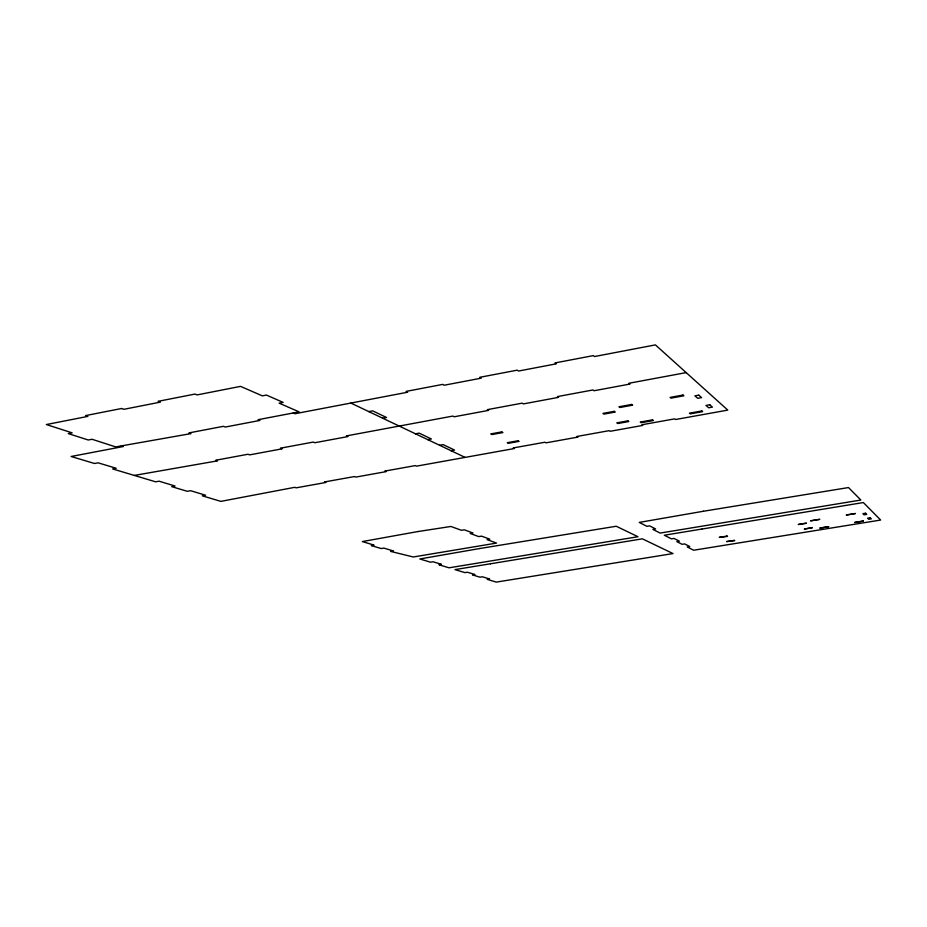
<?xml version="1.0" encoding="UTF-8"?>
<svg xmlns="http://www.w3.org/2000/svg" width="927" height="927" viewBox="0 0 927 927"><rect width="100%" height="100%" fill="white"/><g stroke="black" fill="none" stroke-linecap="round" stroke-linejoin="round"><path stroke-width="1.39" d="M368.795 411.6L372.689 410.858L386.513 417.486L382.677 418.204M134.288 475.424L217.509 460.846L215.759 460.244L247.949 454.253L249.653 454.867L282.098 448.83L280.452 448.193L313.268 442.075L314.856 442.724L347.938 436.571L346.397 435.91L452.851 416.072L454.195 416.779L488.645 410.371L487.359 409.641L522.214 403.152L523.431 403.894L558.575 397.347L557.417 396.594L592.967 389.966L594.068 390.742L629.908 384.068L628.888 383.268L686.165 372.608M415.505 433.813L419.189 433.129L431.379 438.969L427.753 439.63M439.583 445.261L443.164 444.612L454.554 450.07L451.032 450.707M121.298 445.841L123.361 446.513L71.112 456.49L94.519 463.5L98.111 462.828L116.188 468.274L112.654 468.935L155.62 481.82L159.038 481.194L175.064 486.026L171.704 486.64L187.254 491.298L190.568 490.696L205.585 495.227L202.306 495.818L220.869 501.38L294.693 487.324L296.165 487.822L325.864 482.48L324.438 481.959L354.462 476.548L355.841 477.081L386.072 471.634L384.74 471.101L415.284 465.597L416.571 466.142L514.369 448.529L513.245 447.938L544.949 442.237L546.015 442.839L577.95 437.08L576.942 436.466L609.224 430.649L610.175 431.287L642.701 425.423L641.797 424.786L674.671 418.865L675.516 419.514L727.788 410.105L655.412 344.89L594.474 356.536L593.303 355.62L555.053 362.932L556.304 363.824L518.541 371.032L517.22 370.163L479.78 377.312L481.183 378.17L444.218 385.226L442.747 384.392L406.096 391.403L407.637 392.214L294.96 413.732L293.199 412.978M350.835 403.06L465.122 457.405M121.646 408.494L85.574 415.597L87.868 416.385L46.35 424.543L72.132 432.851L68.285 433.604L88.25 440.001L92.04 439.271L115.713 446.907L190.95 433.604L189.004 432.897L223.384 426.327L225.261 427.046L259.931 420.429L258.112 419.688L299.085 411.855L279.131 403.164L283.141 402.388L266.408 395.064L262.329 395.852L240.545 386.374L197.092 394.914L195.006 394.068L158.123 401.321L160.278 402.144L123.882 409.305L121.646 408.494M631.669 404.45L618.946 406.779L619.943 407.498L632.631 405.169L631.669 404.45M682.99 395.041L670.094 397.416L670.986 398.147L683.871 395.783L682.99 395.041M698.773 395.157L694.902 395.864L697.73 398.309L701.577 397.602L698.773 395.157M501.692 431.912L490.754 433.917L491.959 434.554L502.886 432.561L501.692 431.912M614.253 411.345L602.967 413.407L603.975 414.102L615.25 412.04L614.253 411.345M709.758 404.763L705.98 405.447L708.668 407.776L712.411 407.092L709.758 404.763M517.973 440.765L507.289 442.7L508.436 443.303L519.097 441.379L517.973 440.765M627.846 420.87L616.826 422.863L617.788 423.523L628.784 421.53L627.846 420.87M652.504 419.861L640.279 422.063L641.194 422.724L653.396 420.522L652.504 419.861M701.82 410.951L689.433 413.187L690.256 413.871L702.631 411.634L701.82 410.951M418.019 531.53L362.33 541.565L374.079 545.122L371.321 545.586L381.148 548.541L383.871 548.089L393.407 550.974L390.719 551.426L413.268 556.988L496.536 543.083L487.092 539.63L489.815 539.178L481.519 536.142L478.761 536.606L470.221 533.488L473.013 533.025L464.276 529.815L461.449 530.302L450.916 526.466L418.019 531.53M479.78 548.517L419.815 558.969L430.522 562.202L433.083 561.785L441.461 564.323L438.911 564.752L449.05 567.811L637.996 536.721L616.235 526.246L479.78 548.517M703.466 511.24L639.259 522.411L646.907 526.316L649.63 525.864L655.586 528.935L652.886 529.387L660.117 533.071L860.859 500.035L848.518 487.556L703.466 511.24M490.406 563.79L454.972 569.607L464.937 572.619L467.393 572.226L474.96 574.52L472.527 574.925L479.954 577.173L482.364 576.779L489.595 578.981L487.22 579.363L496.258 582.11L673.014 553.57L642.388 538.83L490.406 563.79M701.924 529.05L664.323 535.227L671.415 538.854L674.022 538.436L679.387 541.194L676.814 541.623L682.087 544.311L684.636 543.906L689.769 546.548L687.243 546.953L693.663 550.232L880.65 520.047L863.35 502.55L701.924 529.05M819.63 519.352L810.743 520.8L819.63 519.352M855.389 513.523L846.421 514.995L855.389 513.523M865.563 513.222L862.875 513.662L864.057 514.809L866.745 514.369L865.563 513.222M727 536.096L719.248 537.359L727.521 536.409L727 536.096M806.328 523.199L798.402 524.485L806.328 523.199M870.198 517.764L867.556 518.193L868.703 519.294L871.334 518.877L870.198 517.764M734.242 540.36L726.617 541.588L734.752 540.661L734.242 540.36M812.214 527.73L804.427 528.993L812.214 527.73M828.611 526.675L819.966 528.077L828.611 526.675M863.373 521.055L854.648 522.469L863.373 521.055"/></g></svg>
